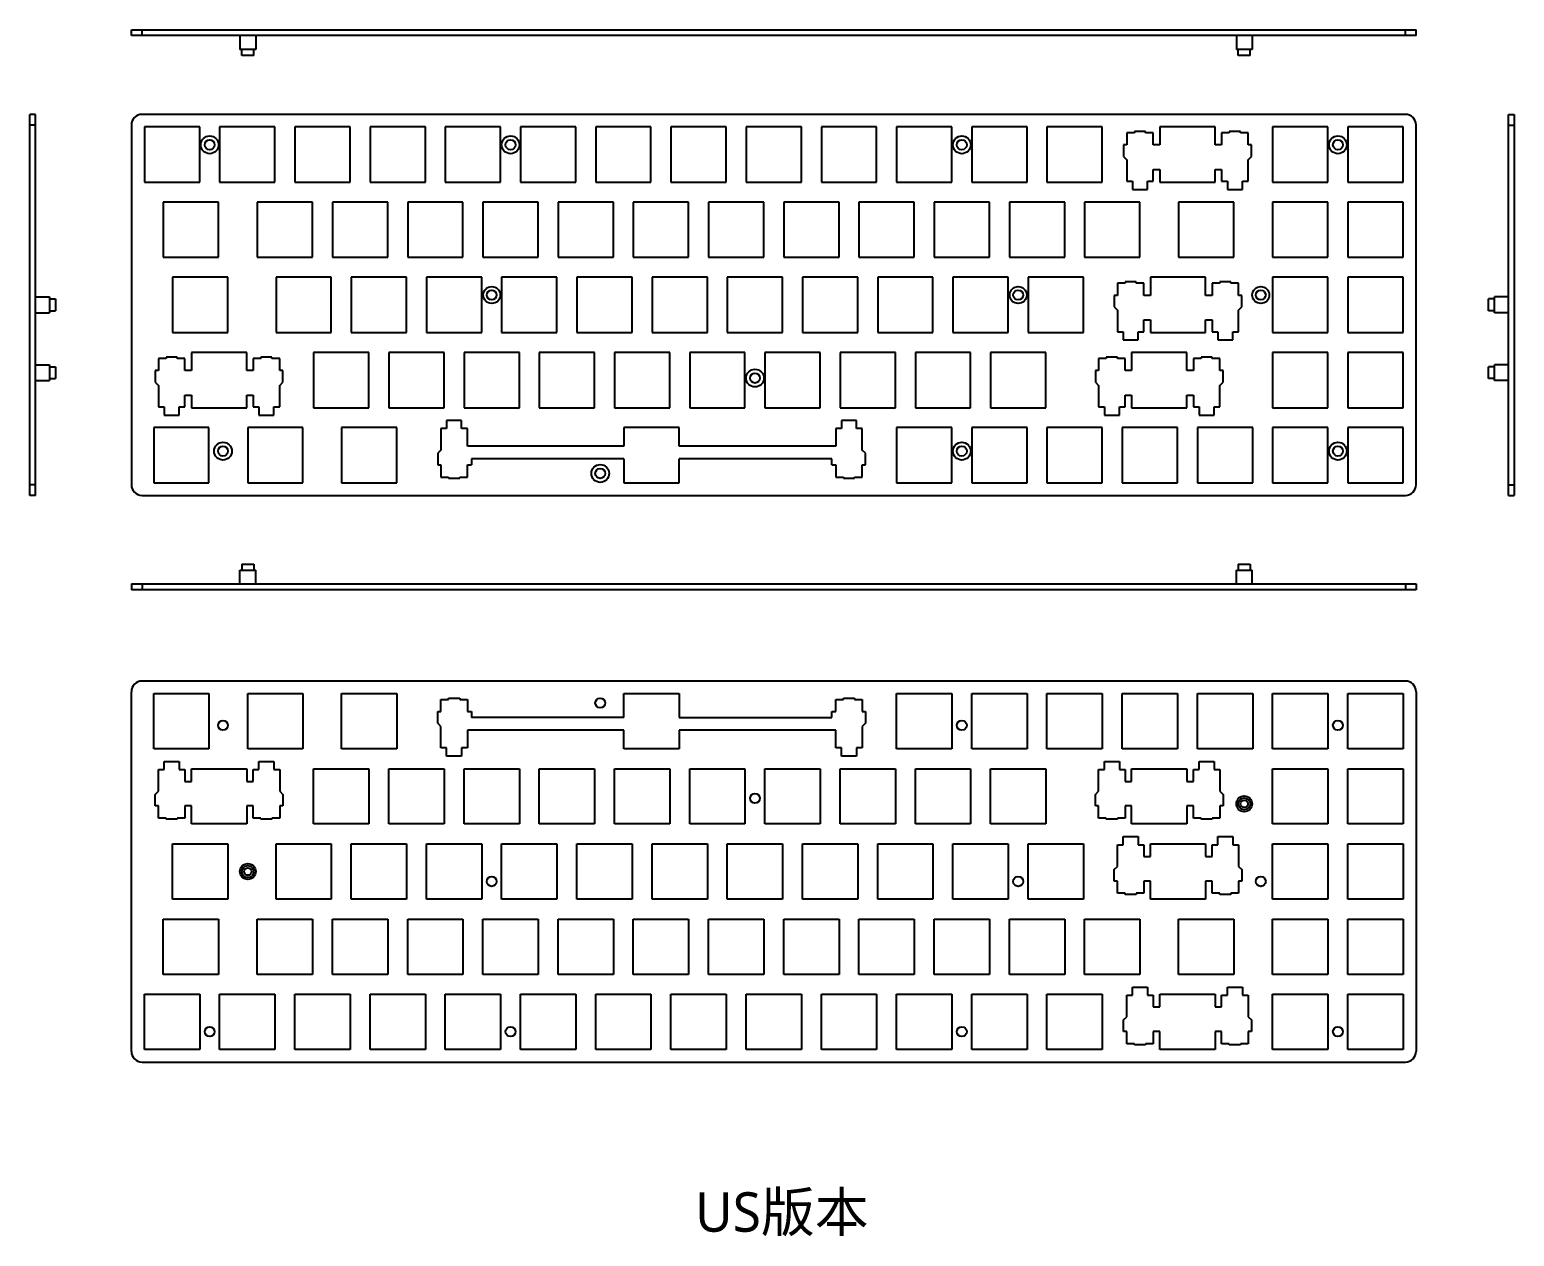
# Model space of a CAD drawing. Header units: millimetres. Extents: x 860 to 1613, y 275 to 580.
# Drawn here: x 860.4 to 1236.4, y 274.9 to 580.5 of the extents above; entities that cross this region are included whole.
import ezdxf

# ---------------------------------------------------------------- set-up
doc = ezdxf.new("R2010")
doc.units = ezdxf.units.MM
doc.styles.get("Standard").update_dxf_attribs({"font": 'txt', "bigfont": 'gbcbig.shx'})

msp = doc.modelspace()

# ---------------------------------------------------------------- linework, layer by layer
at = {"color": 7, "linetype": 'Continuous'}
for p, q in [((886.13, 579), (886.13, 580.5)), ((886.13, 580.5), (1211.53, 580.5)), ((888.83, 579), (888.83, 580.5)), ((1208.83, 579), (1208.83, 580.5)), ((1211.53, 579), (1211.53, 580.5)), ((1211.53, 579), (886.13, 579)), ((913.62, 579), (913.62, 575.5)), ((917.62, 575.5), (913.62, 575.5)), ((914.12, 574), (914.12, 575.5)), ((917.12, 574), (917.12, 575.5)), ((917.62, 579), (917.62, 575.5)), ((1165.99, 579), (1165.99, 575.5)), ((1169.99, 575.5), (1165.99, 575.5)), ((1166.49, 574), (1166.49, 575.5)), ((1169.49, 574), (1169.49, 575.5)), ((1169.99, 579), (1169.99, 575.5)), ((917.12, 574), (914.12, 574)), ((1169.49, 574), (1166.49, 574)), ((860.37, 462.54), (860.37, 559.04)), ((861.87, 559.04), (860.37, 559.04)), ((861.87, 462.54), (861.87, 559.04)), ((1208.83, 559.04), (888.83, 559.04)), ((1234.89, 462.54), (1234.89, 559.04)), ((1234.89, 559.04), (1236.39, 559.04)), ((1236.39, 559.04), (1236.39, 462.54)), ((861.87, 556.34), (860.37, 556.34)), ((886.13, 556.34), (886.13, 465.24)), ((889.43, 555.89), (889.43, 541.89)), ((903.43, 555.89), (889.43, 555.89)), ((903.43, 541.89), (903.43, 555.89)), ((908.48, 555.89), (908.48, 541.89)), ((922.48, 555.89), (908.48, 555.89)), ((922.48, 541.89), (922.48, 555.89)), ((927.53, 555.89), (927.53, 541.89)), ((941.53, 555.89), (927.53, 555.89)), ((941.53, 541.89), (941.53, 555.89)), ((946.58, 555.89), (946.58, 541.89)), ((960.58, 555.89), (946.58, 555.89)), ((960.58, 541.89), (960.58, 555.89)), ((965.63, 555.89), (965.63, 541.89)), ((979.63, 555.89), (965.63, 555.89)), ((979.63, 541.89), (979.63, 555.89)), ((984.68, 555.89), (984.68, 541.89)), ((998.68, 555.89), (984.68, 555.89)), ((998.68, 541.89), (998.68, 555.89)), ((1003.73, 555.89), (1003.73, 541.89)), ((1017.73, 555.89), (1003.73, 555.89)), ((1017.73, 541.89), (1017.73, 555.89)), ((1022.78, 555.89), (1022.78, 541.89)), ((1036.78, 555.89), (1022.78, 555.89)), ((1036.78, 541.89), (1036.78, 555.89)), ((1041.83, 555.89), (1041.83, 541.89)), ((1055.83, 555.89), (1041.83, 555.89)), ((1055.83, 541.89), (1055.83, 555.89)), ((1060.88, 555.89), (1060.88, 541.89)), ((1074.88, 555.89), (1060.88, 555.89)), ((1074.88, 541.89), (1074.88, 555.89)), ((1079.93, 555.89), (1079.93, 541.89)), ((1093.93, 555.89), (1079.93, 555.89)), ((1093.93, 541.89), (1093.93, 555.89)), ((1112.98, 555.89), (1098.98, 555.89)), ((1098.98, 555.89), (1098.98, 541.89)), ((1112.98, 541.89), (1112.98, 555.89)), ((1132.03, 555.89), (1118.03, 555.89)), ((1118.03, 555.89), (1118.03, 541.89)), ((1132.03, 541.89), (1132.03, 555.89)), ((1140.21, 554.39), (1138.26, 554.39)), ((1138.26, 554.39), (1138.26, 551.29)), ((1143.01, 554.69), (1140.21, 554.69)), ((1140.21, 554.69), (1140.21, 554.39)), ((1143.01, 554.39), (1143.01, 554.69)), ((1144.96, 554.39), (1143.01, 554.39)), ((1144.96, 551.29), (1144.96, 554.39)), ((1160.61, 555.89), (1146.61, 555.89)), ((1146.61, 555.89), (1146.61, 551.29)), ((1160.61, 551.29), (1160.61, 555.89)), ((1164.21, 554.39), (1162.26, 554.39)), ((1162.26, 554.39), (1162.26, 551.29)), ((1167.01, 554.69), (1164.21, 554.69)), ((1164.21, 554.69), (1164.21, 554.39)), ((1167.01, 554.39), (1167.01, 554.69)), ((1168.96, 554.39), (1167.01, 554.39)), ((1168.96, 551.29), (1168.96, 554.39)), ((1189.18, 555.89), (1175.18, 555.89)), ((1175.18, 555.89), (1175.18, 541.89)), ((1189.18, 541.89), (1189.18, 555.89)), ((1208.23, 555.89), (1194.23, 555.89)), ((1194.23, 555.89), (1194.23, 541.89)), ((1208.23, 541.89), (1208.23, 555.89)), ((1211.53, 465.24), (1211.53, 556.34)), ((1234.89, 556.34), (1236.39, 556.34)), ((1138.26, 551.29), (1137.44, 551.29)), ((1137.44, 551.29), (1137.44, 548.39)), ((1146.61, 551.29), (1144.96, 551.29)), ((1162.26, 551.29), (1160.61, 551.29)), ((1169.79, 551.29), (1168.96, 551.29)), ((1169.79, 548.39), (1169.79, 551.29)), ((1137.44, 548.39), (1138.26, 547.56)), ((1138.26, 547.56), (1138.26, 542.09)), ((1168.96, 547.56), (1169.79, 548.39)), ((1168.96, 542.09), (1168.96, 547.56)), ((889.43, 541.89), (903.43, 541.89)), ((908.48, 541.89), (922.48, 541.89)), ((927.53, 541.89), (941.53, 541.89)), ((946.58, 541.89), (960.58, 541.89)), ((965.63, 541.89), (979.63, 541.89)), ((984.68, 541.89), (998.68, 541.89)), ((1003.73, 541.89), (1017.73, 541.89)), ((1022.78, 541.89), (1036.78, 541.89)), ((1041.83, 541.89), (1055.83, 541.89)), ((1060.88, 541.89), (1074.88, 541.89)), ((1079.93, 541.89), (1093.93, 541.89)), ((1098.98, 541.89), (1112.98, 541.89)), ((1118.03, 541.89), (1132.03, 541.89)), ((1138.26, 542.09), (1139.71, 542.09)), ((1139.71, 542.09), (1139.71, 540.04)), ((1143.51, 542.09), (1144.96, 542.09)), ((1143.51, 540.04), (1143.51, 542.09)), ((1144.96, 545.09), (1146.61, 545.09)), ((1144.96, 542.09), (1144.96, 545.09)), ((1146.61, 545.09), (1146.61, 541.89)), ((1146.61, 541.89), (1160.61, 541.89)), ((1160.61, 545.09), (1162.26, 545.09)), ((1160.61, 541.89), (1160.61, 545.09)), ((1162.26, 545.09), (1162.26, 542.09)), ((1162.26, 542.09), (1163.71, 542.09)), ((1163.71, 542.09), (1163.71, 540.04)), ((1167.51, 542.09), (1168.96, 542.09)), ((1167.51, 540.04), (1167.51, 542.09)), ((1175.18, 541.89), (1189.18, 541.89)), ((1194.23, 541.89), (1208.23, 541.89)), ((1139.71, 540.04), (1143.51, 540.04)), ((1163.71, 540.04), (1167.51, 540.04)), ((894.18, 536.84), (894.18, 522.84)), ((908.18, 536.84), (894.18, 536.84)), ((908.18, 522.84), (908.18, 536.84)), ((918.01, 536.84), (918.01, 522.84)), ((932.01, 536.84), (918.01, 536.84)), ((932.01, 522.84), (932.01, 536.84)), ((937.06, 536.84), (937.06, 522.84)), ((951.06, 536.84), (937.06, 536.84)), ((951.06, 522.84), (951.06, 536.84)), ((956.11, 536.84), (956.11, 522.84)), ((970.11, 536.84), (956.11, 536.84)), ((970.11, 522.84), (970.11, 536.84)), ((975.16, 536.84), (975.16, 522.84)), ((989.16, 536.84), (975.16, 536.84)), ((989.16, 522.84), (989.16, 536.84)), ((994.21, 536.84), (994.21, 522.84)), ((1008.21, 536.84), (994.21, 536.84)), ((1008.21, 522.84), (1008.21, 536.84)), ((1013.26, 536.84), (1013.26, 522.84)), ((1027.26, 536.84), (1013.26, 536.84)), ((1027.26, 522.84), (1027.26, 536.84)), ((1032.31, 536.84), (1032.31, 522.84)), ((1046.31, 536.84), (1032.31, 536.84)), ((1046.31, 522.84), (1046.31, 536.84)), ((1051.36, 536.84), (1051.36, 522.84)), ((1065.36, 536.84), (1051.36, 536.84)), ((1065.36, 522.84), (1065.36, 536.84)), ((1070.41, 536.84), (1070.41, 522.84)), ((1084.41, 536.84), (1070.41, 536.84)), ((1084.41, 522.84), (1084.41, 536.84)), ((1103.46, 536.84), (1089.46, 536.84)), ((1089.46, 536.84), (1089.46, 522.84)), ((1103.46, 522.84), (1103.46, 536.84)), ((1122.51, 536.84), (1108.51, 536.84)), ((1108.51, 536.84), (1108.51, 522.84)), ((1122.51, 522.84), (1122.51, 536.84)), ((1141.56, 536.84), (1127.56, 536.84)), ((1127.56, 536.84), (1127.56, 522.84)), ((1141.56, 522.84), (1141.56, 536.84)), ((1165.37, 536.84), (1151.37, 536.84)), ((1151.37, 536.84), (1151.37, 522.84)), ((1165.37, 522.84), (1165.37, 536.84)), ((1189.18, 536.84), (1175.18, 536.84)), ((1175.18, 536.84), (1175.18, 522.84)), ((1189.18, 522.84), (1189.18, 536.84)), ((1208.23, 536.84), (1194.23, 536.84)), ((1194.23, 536.84), (1194.23, 522.84)), ((1208.23, 522.84), (1208.23, 536.84)), ((894.18, 522.84), (908.18, 522.84)), ((918.01, 522.84), (932.01, 522.84)), ((937.06, 522.84), (951.06, 522.84)), ((956.11, 522.84), (970.11, 522.84)), ((975.16, 522.84), (989.16, 522.84)), ((994.21, 522.84), (1008.21, 522.84)), ((1013.26, 522.84), (1027.26, 522.84)), ((1032.31, 522.84), (1046.31, 522.84)), ((1051.36, 522.84), (1065.36, 522.84)), ((1070.41, 522.84), (1084.41, 522.84)), ((1089.46, 522.84), (1103.46, 522.84)), ((1108.51, 522.84), (1122.51, 522.84)), ((1127.56, 522.84), (1141.56, 522.84)), ((1151.37, 522.84), (1165.37, 522.84)), ((1175.18, 522.84), (1189.18, 522.84)), ((1194.23, 522.84), (1208.23, 522.84)), ((896.57, 517.79), (896.57, 503.79)), ((910.57, 517.79), (896.57, 517.79)), ((910.57, 503.79), (910.57, 517.79)), ((922.76, 517.79), (922.76, 503.79)), ((936.76, 517.79), (922.76, 517.79)), ((936.76, 503.79), (936.76, 517.79)), ((941.81, 517.79), (941.81, 503.79)), ((955.81, 517.79), (941.81, 517.79)), ((955.81, 503.79), (955.81, 517.79)), ((960.86, 517.79), (960.86, 503.79)), ((974.86, 517.79), (960.86, 517.79)), ((974.86, 503.79), (974.86, 517.79)), ((979.91, 517.79), (979.91, 503.79)), ((993.91, 517.79), (979.91, 517.79)), ((993.91, 503.79), (993.91, 517.79)), ((998.96, 517.79), (998.96, 503.79)), ((1012.96, 517.79), (998.96, 517.79)), ((1012.96, 503.79), (1012.96, 517.79)), ((1018.01, 517.79), (1018.01, 503.79)), ((1032.01, 517.79), (1018.01, 517.79)), ((1032.01, 503.79), (1032.01, 517.79)), ((1037.06, 517.79), (1037.06, 503.79)), ((1051.06, 517.79), (1037.06, 517.79)), ((1051.06, 503.79), (1051.06, 517.79)), ((1056.11, 517.79), (1056.11, 503.79)), ((1070.11, 517.79), (1056.11, 517.79)), ((1070.11, 503.79), (1070.11, 517.79)), ((1089.16, 517.79), (1075.16, 517.79)), ((1075.16, 517.79), (1075.16, 503.79)), ((1089.16, 503.79), (1089.16, 517.79)), ((1108.21, 517.79), (1094.21, 517.79)), ((1094.21, 517.79), (1094.21, 503.79)), ((1108.21, 503.79), (1108.21, 517.79)), ((1127.26, 517.79), (1113.26, 517.79)), ((1113.26, 517.79), (1113.26, 503.79)), ((1127.26, 503.79), (1127.26, 517.79)), ((1137.81, 516.29), (1135.86, 516.29)), ((1135.86, 516.29), (1135.86, 513.19)), ((1140.61, 516.59), (1137.81, 516.59)), ((1137.81, 516.59), (1137.81, 516.29)), ((1140.61, 516.29), (1140.61, 516.59)), ((1142.56, 516.29), (1140.61, 516.29)), ((1142.56, 513.19), (1142.56, 516.29)), ((1158.21, 517.79), (1144.21, 517.79)), ((1144.21, 517.79), (1144.21, 513.19)), ((1158.21, 513.19), (1158.21, 517.79)), ((1161.81, 516.29), (1159.86, 516.29)), ((1159.86, 516.29), (1159.86, 513.19)), ((1164.61, 516.59), (1161.81, 516.59)), ((1161.81, 516.59), (1161.81, 516.29)), ((1164.61, 516.29), (1164.61, 516.59)), ((1166.56, 516.29), (1164.61, 516.29)), ((1166.56, 513.19), (1166.56, 516.29)), ((1189.18, 517.79), (1175.18, 517.79)), ((1175.18, 517.79), (1175.18, 503.79)), ((1189.18, 503.79), (1189.18, 517.79)), ((1208.23, 517.79), (1194.23, 517.79)), ((1194.23, 517.79), (1194.23, 503.79)), ((1208.23, 503.79), (1208.23, 517.79)), ((861.87, 512.79), (865.37, 512.79)), ((865.37, 512.79), (865.37, 508.79)), ((865.37, 512.29), (866.87, 512.29)), ((866.87, 512.29), (866.87, 509.29)), ((1135.86, 513.19), (1135.04, 513.19)), ((1135.04, 513.19), (1135.04, 510.29)), ((1144.21, 513.19), (1142.56, 513.19)), ((1159.86, 513.19), (1158.21, 513.19)), ((1167.39, 513.19), (1166.56, 513.19)), ((1167.39, 510.29), (1167.39, 513.19)), ((1229.89, 509.29), (1229.89, 512.29)), ((1231.39, 512.29), (1229.89, 512.29)), ((1231.39, 508.79), (1231.39, 512.79)), ((1234.89, 512.79), (1231.39, 512.79)), ((861.87, 508.79), (865.37, 508.79)), ((865.37, 509.29), (866.87, 509.29)), ((1135.04, 510.29), (1135.86, 509.46)), ((1135.86, 509.46), (1135.86, 503.99)), ((1166.56, 509.46), (1167.39, 510.29)), ((1166.56, 503.99), (1166.56, 509.46)), ((1231.39, 509.29), (1229.89, 509.29)), ((1234.89, 508.79), (1231.39, 508.79)), ((1135.86, 503.99), (1137.31, 503.99)), ((1137.31, 503.99), (1137.31, 501.94)), ((1141.11, 503.99), (1142.56, 503.99)), ((1141.11, 501.94), (1141.11, 503.99)), ((1142.56, 506.99), (1144.21, 506.99)), ((1142.56, 503.99), (1142.56, 506.99)), ((1144.21, 506.99), (1144.21, 503.79)), ((1158.21, 506.99), (1159.86, 506.99)), ((1158.21, 503.79), (1158.21, 506.99)), ((1159.86, 506.99), (1159.86, 503.99)), ((1159.86, 503.99), (1161.31, 503.99)), ((1161.31, 503.99), (1161.31, 501.94)), ((1165.11, 503.99), (1166.56, 503.99)), ((1165.11, 501.94), (1165.11, 503.99)), ((896.57, 503.79), (910.57, 503.79)), ((922.76, 503.79), (936.76, 503.79)), ((941.81, 503.79), (955.81, 503.79)), ((960.86, 503.79), (974.86, 503.79)), ((979.91, 503.79), (993.91, 503.79)), ((998.96, 503.79), (1012.96, 503.79)), ((1018.01, 503.79), (1032.01, 503.79)), ((1037.06, 503.79), (1051.06, 503.79)), ((1056.11, 503.79), (1070.11, 503.79)), ((1075.16, 503.79), (1089.16, 503.79)), ((1094.21, 503.79), (1108.21, 503.79)), ((1113.26, 503.79), (1127.26, 503.79)), ((1137.31, 501.94), (1141.11, 501.94)), ((1144.21, 503.79), (1158.21, 503.79)), ((1161.31, 501.94), (1165.11, 501.94)), ((1175.18, 503.79), (1189.18, 503.79)), ((1194.23, 503.79), (1208.23, 503.79)), ((892.99, 497.24), (892.99, 494.14)), ((894.94, 497.24), (892.99, 497.24)), ((894.94, 497.54), (894.94, 497.24)), ((897.74, 497.54), (894.94, 497.54)), ((897.74, 497.24), (897.74, 497.54)), ((899.69, 497.24), (897.74, 497.24)), ((899.69, 494.14), (899.69, 497.24)), ((901.34, 498.74), (901.34, 494.14)), ((915.34, 498.74), (901.34, 498.74)), ((915.34, 494.14), (915.34, 498.74)), ((916.99, 497.24), (916.99, 494.14)), ((918.94, 497.24), (916.99, 497.24)), ((918.94, 497.54), (918.94, 497.24)), ((921.74, 497.54), (918.94, 497.54)), ((921.74, 497.24), (921.74, 497.54)), ((923.69, 497.24), (921.74, 497.24)), ((923.69, 494.14), (923.69, 497.24)), ((932.29, 498.74), (932.29, 484.74)), ((946.29, 498.74), (932.29, 498.74)), ((946.29, 484.74), (946.29, 498.74)), ((951.34, 498.74), (951.34, 484.74)), ((965.34, 498.74), (951.34, 498.74)), ((965.34, 484.74), (965.34, 498.74)), ((970.39, 498.74), (970.39, 484.74)), ((984.39, 498.74), (970.39, 498.74)), ((984.39, 484.74), (984.39, 498.74)), ((989.44, 498.74), (989.44, 484.74)), ((1003.44, 498.74), (989.44, 498.74)), ((1003.44, 484.74), (1003.44, 498.74)), ((1008.49, 498.74), (1008.49, 484.74)), ((1022.49, 498.74), (1008.49, 498.74)), ((1022.49, 484.74), (1022.49, 498.74)), ((1027.54, 498.74), (1027.54, 484.74)), ((1041.54, 498.74), (1027.54, 498.74)), ((1041.54, 484.74), (1041.54, 498.74)), ((1060.59, 498.74), (1046.59, 498.74)), ((1046.59, 498.74), (1046.59, 484.74)), ((1060.59, 484.74), (1060.59, 498.74)), ((1079.64, 498.74), (1065.64, 498.74)), ((1065.64, 498.74), (1065.64, 484.74)), ((1079.64, 484.74), (1079.64, 498.74)), ((1098.69, 498.74), (1084.69, 498.74)), ((1084.69, 498.74), (1084.69, 484.74)), ((1098.69, 484.74), (1098.69, 498.74)), ((1117.74, 498.74), (1103.74, 498.74)), ((1103.74, 498.74), (1103.74, 484.74)), ((1117.74, 484.74), (1117.74, 498.74)), ((1133.06, 497.24), (1131.11, 497.24)), ((1131.11, 497.24), (1131.11, 494.14)), ((1135.86, 497.54), (1133.06, 497.54)), ((1133.06, 497.54), (1133.06, 497.24)), ((1135.86, 497.24), (1135.86, 497.54)), ((1137.81, 497.24), (1135.86, 497.24)), ((1137.81, 494.14), (1137.81, 497.24)), ((1153.46, 498.74), (1139.46, 498.74)), ((1139.46, 498.74), (1139.46, 494.14)), ((1153.46, 494.14), (1153.46, 498.74)), ((1157.06, 497.24), (1155.11, 497.24)), ((1155.11, 497.24), (1155.11, 494.14)), ((1159.86, 497.54), (1157.06, 497.54)), ((1157.06, 497.54), (1157.06, 497.24)), ((1159.86, 497.24), (1159.86, 497.54)), ((1161.81, 497.24), (1159.86, 497.24)), ((1161.81, 494.14), (1161.81, 497.24)), ((1189.18, 498.74), (1175.18, 498.74)), ((1175.18, 498.74), (1175.18, 484.74)), ((1189.18, 484.74), (1189.18, 498.74)), ((1208.23, 498.74), (1194.23, 498.74)), ((1194.23, 498.74), (1194.23, 484.74)), ((1208.23, 484.74), (1208.23, 498.74)), ((861.87, 495.62), (865.37, 495.62)), ((865.37, 495.62), (865.37, 491.62)), ((865.37, 495.12), (866.87, 495.12)), ((866.87, 495.12), (866.87, 492.12)), ((892.17, 494.14), (892.17, 491.24)), ((892.99, 494.14), (892.17, 494.14)), ((901.34, 494.14), (899.69, 494.14)), ((916.99, 494.14), (915.34, 494.14)), ((924.52, 494.14), (923.69, 494.14)), ((924.52, 491.24), (924.52, 494.14)), ((1131.11, 494.14), (1130.29, 494.14)), ((1130.29, 494.14), (1130.29, 491.24)), ((1139.46, 494.14), (1137.81, 494.14)), ((1155.11, 494.14), (1153.46, 494.14)), ((1162.64, 494.14), (1161.81, 494.14)), ((1162.64, 491.24), (1162.64, 494.14)), ((1231.39, 495.12), (1229.89, 495.12)), ((1229.89, 492.12), (1229.89, 495.12)), ((1234.89, 495.62), (1231.39, 495.62)), ((1231.39, 491.62), (1231.39, 495.62)), ((861.87, 491.62), (865.37, 491.62)), ((865.37, 492.12), (866.87, 492.12)), ((892.17, 491.24), (892.99, 490.41)), ((892.99, 490.41), (892.99, 484.94)), ((923.69, 490.41), (924.52, 491.24)), ((923.69, 484.94), (923.69, 490.41)), ((1130.29, 491.24), (1131.11, 490.41)), ((1131.11, 490.41), (1131.11, 484.94)), ((1161.81, 490.41), (1162.64, 491.24)), ((1161.81, 484.94), (1161.81, 490.41)), ((1231.39, 492.12), (1229.89, 492.12)), ((1234.89, 491.62), (1231.39, 491.62)), ((899.69, 484.94), (899.69, 487.94)), ((899.69, 487.94), (901.34, 487.94)), ((901.34, 487.94), (901.34, 484.74)), ((915.34, 484.74), (915.34, 487.94)), ((915.34, 487.94), (916.99, 487.94)), ((916.99, 487.94), (916.99, 484.94)), ((1137.81, 487.94), (1139.46, 487.94)), ((1137.81, 484.94), (1137.81, 487.94)), ((1139.46, 487.94), (1139.46, 484.74)), ((1153.46, 487.94), (1155.11, 487.94)), ((1153.46, 484.74), (1153.46, 487.94)), ((1155.11, 487.94), (1155.11, 484.94)), ((892.99, 484.94), (894.44, 484.94)), ((894.44, 484.94), (894.44, 482.89)), ((894.44, 482.89), (898.24, 482.89)), ((898.24, 482.89), (898.24, 484.94)), ((898.24, 484.94), (899.69, 484.94)), ((901.34, 484.74), (915.34, 484.74)), ((916.99, 484.94), (918.44, 484.94)), ((918.44, 484.94), (918.44, 482.89)), ((918.44, 482.89), (922.24, 482.89)), ((922.24, 482.89), (922.24, 484.94)), ((922.24, 484.94), (923.69, 484.94)), ((932.29, 484.74), (946.29, 484.74)), ((951.34, 484.74), (965.34, 484.74)), ((965.98, 481.54), (965.98, 479.49)), ((969.78, 481.54), (965.98, 481.54)), ((969.78, 479.49), (969.78, 481.54)), ((970.39, 484.74), (984.39, 484.74)), ((989.44, 484.74), (1003.44, 484.74)), ((1008.49, 484.74), (1022.49, 484.74)), ((1027.54, 484.74), (1041.54, 484.74)), ((1046.59, 484.74), (1060.59, 484.74)), ((1065.64, 484.74), (1079.64, 484.74)), ((1069.78, 481.54), (1065.98, 481.54)), ((1065.98, 481.54), (1065.98, 479.49)), ((1069.78, 479.49), (1069.78, 481.54)), ((1084.69, 484.74), (1098.69, 484.74)), ((1103.74, 484.74), (1117.74, 484.74)), ((1131.11, 484.94), (1132.56, 484.94)), ((1132.56, 484.94), (1132.56, 482.89)), ((1132.56, 482.89), (1136.36, 482.89)), ((1136.36, 484.94), (1137.81, 484.94)), ((1136.36, 482.89), (1136.36, 484.94)), ((1139.46, 484.74), (1153.46, 484.74)), ((1155.11, 484.94), (1156.56, 484.94)), ((1156.56, 484.94), (1156.56, 482.89)), ((1156.56, 482.89), (1160.36, 482.89)), ((1160.36, 484.94), (1161.81, 484.94)), ((1160.36, 482.89), (1160.36, 484.94)), ((1175.18, 484.74), (1189.18, 484.74)), ((1194.23, 484.74), (1208.23, 484.74)), ((891.78, 479.69), (891.78, 465.69)), ((905.78, 479.69), (891.78, 479.69)), ((905.78, 465.69), (905.78, 479.69)), ((915.58, 479.69), (915.58, 465.69)), ((929.58, 479.69), (915.58, 479.69)), ((929.58, 465.69), (929.58, 479.69)), ((939.38, 479.69), (939.38, 465.69)), ((953.38, 479.69), (939.38, 479.69)), ((953.38, 465.69), (953.38, 479.69)), ((964.53, 479.49), (964.53, 474.01)), ((965.98, 479.49), (964.53, 479.49)), ((971.23, 479.49), (969.78, 479.49)), ((971.23, 474.99), (971.23, 479.49)), ((1010.88, 479.69), (1010.88, 474.99)), ((1024.88, 479.69), (1010.88, 479.69)), ((1024.88, 474.99), (1024.88, 479.69)), ((1065.98, 479.49), (1064.53, 479.49)), ((1064.53, 479.49), (1064.53, 474.99)), ((1071.23, 479.49), (1069.78, 479.49)), ((1071.23, 474.01), (1071.23, 479.49)), ((1093.93, 479.69), (1079.93, 479.69)), ((1079.93, 479.69), (1079.93, 465.69)), ((1093.93, 465.69), (1093.93, 479.69)), ((1112.98, 479.69), (1098.98, 479.69)), ((1098.98, 479.69), (1098.98, 465.69)), ((1112.98, 465.69), (1112.98, 479.69)), ((1132.03, 479.69), (1118.03, 479.69)), ((1118.03, 479.69), (1118.03, 465.69)), ((1132.03, 465.69), (1132.03, 479.69)), ((1151.08, 479.69), (1137.08, 479.69)), ((1137.08, 479.69), (1137.08, 465.69)), ((1151.08, 465.69), (1151.08, 479.69)), ((1170.13, 479.69), (1156.13, 479.69)), ((1156.13, 479.69), (1156.13, 465.69)), ((1170.13, 465.69), (1170.13, 479.69)), ((1189.18, 479.69), (1175.18, 479.69)), ((1175.18, 479.69), (1175.18, 465.69)), ((1189.18, 465.69), (1189.18, 479.69)), ((1208.23, 479.69), (1194.23, 479.69)), ((1194.23, 479.69), (1194.23, 465.69)), ((1208.23, 465.69), (1208.23, 479.69)), ((964.53, 474.01), (963.71, 473.19)), ((1010.88, 474.99), (971.23, 474.99)), ((1064.53, 474.99), (1024.88, 474.99)), ((1072.06, 473.19), (1071.23, 474.01)), ((963.71, 473.19), (963.71, 470.29)), ((963.71, 470.29), (964.53, 470.29)), ((964.53, 470.29), (964.53, 467.19)), ((971.23, 467.19), (971.23, 470.29)), ((971.23, 470.29), (972.23, 470.29)), ((972.23, 471.79), (972.23, 470.29)), ((1010.88, 471.79), (972.23, 471.79)), ((1010.88, 471.79), (1010.88, 465.69)), ((1063.53, 471.79), (1024.88, 471.79)), ((1024.88, 465.69), (1024.88, 471.79)), ((1063.53, 470.29), (1063.53, 471.79)), ((1063.53, 470.29), (1064.53, 470.29)), ((1064.53, 470.29), (1064.53, 467.19)), ((1071.23, 470.29), (1072.06, 470.29)), ((1071.23, 467.19), (1071.23, 470.29)), ((1072.06, 470.29), (1072.06, 473.19)), ((964.53, 467.19), (966.48, 467.19)), ((966.48, 467.19), (966.48, 466.89)), ((966.48, 466.89), (969.28, 466.89)), ((969.28, 466.89), (969.28, 467.19)), ((969.28, 467.19), (971.23, 467.19)), ((1064.53, 467.19), (1066.48, 467.19)), ((1066.48, 467.19), (1066.48, 466.89)), ((1066.48, 466.89), (1069.28, 466.89)), ((1069.28, 467.19), (1071.23, 467.19)), ((1069.28, 466.89), (1069.28, 467.19)), ((861.87, 465.24), (860.37, 465.24)), ((861.87, 462.54), (860.37, 462.54)), ((888.83, 462.54), (1208.83, 462.54)), ((891.78, 465.69), (905.78, 465.69)), ((915.58, 465.69), (929.58, 465.69)), ((939.38, 465.69), (953.38, 465.69)), ((1010.88, 465.69), (1024.88, 465.69)), ((1079.93, 465.69), (1093.93, 465.69)), ((1098.98, 465.69), (1112.98, 465.69)), ((1118.03, 465.69), (1132.03, 465.69)), ((1137.08, 465.69), (1151.08, 465.69)), ((1156.13, 465.69), (1170.13, 465.69)), ((1175.18, 465.69), (1189.18, 465.69)), ((1194.23, 465.69), (1208.23, 465.69)), ((1234.89, 465.24), (1236.39, 465.24)), ((1234.89, 462.54), (1236.39, 462.54)), ((914.12, 445.13), (914.12, 443.63)), ((914.12, 445.13), (917.12, 445.13)), ((917.12, 445.13), (917.12, 443.63)), ((1166.49, 445.13), (1169.49, 445.13)), ((1166.49, 445.13), (1166.49, 443.63)), ((1169.49, 445.13), (1169.49, 443.63)), ((886.13, 440.13), (886.13, 438.63)), ((886.13, 440.13), (1211.53, 440.13)), ((888.83, 440.13), (888.83, 438.63)), ((913.62, 440.13), (913.62, 443.63)), ((913.62, 443.63), (917.62, 443.63)), ((917.62, 440.13), (917.62, 443.63)), ((1165.99, 443.63), (1169.99, 443.63)), ((1165.99, 440.13), (1165.99, 443.63)), ((1169.99, 440.13), (1169.99, 443.63)), ((1208.83, 440.13), (1208.83, 438.63)), ((1211.53, 440.13), (1211.53, 438.63)), ((1211.53, 438.63), (886.13, 438.63)), ((1208.83, 415.5), (888.83, 415.5)), ((886.13, 321.7), (886.13, 412.8)), ((891.78, 398.35), (891.78, 412.35)), ((891.78, 412.35), (905.78, 412.35)), ((905.78, 412.35), (905.78, 398.35)), ((915.58, 398.35), (915.58, 412.35)), ((915.58, 412.35), (929.58, 412.35)), ((929.58, 412.35), (929.58, 398.35)), ((939.38, 398.35), (939.38, 412.35)), ((939.38, 412.35), (953.38, 412.35)), ((953.38, 412.35), (953.38, 398.35)), ((964.53, 407.75), (964.53, 410.85)), ((964.53, 410.85), (966.48, 410.85)), ((966.48, 410.85), (966.48, 411.15)), ((966.48, 411.15), (969.28, 411.15)), ((969.28, 411.15), (969.28, 410.85)), ((969.28, 410.85), (971.23, 410.85)), ((971.23, 410.85), (971.23, 407.75)), ((1010.88, 406.25), (1010.88, 412.35)), ((1010.88, 412.35), (1024.88, 412.35)), ((1024.88, 412.35), (1024.88, 406.25)), ((1064.53, 407.75), (1064.53, 410.85)), ((1064.53, 410.85), (1066.48, 410.85)), ((1066.48, 410.85), (1066.48, 411.15)), ((1066.48, 411.15), (1069.28, 411.15)), ((1069.28, 411.15), (1069.28, 410.85)), ((1069.28, 410.85), (1071.23, 410.85)), ((1071.23, 410.85), (1071.23, 407.75)), ((1079.93, 398.35), (1079.93, 412.35)), ((1079.93, 412.35), (1093.93, 412.35)), ((1093.93, 412.35), (1093.93, 398.35)), ((1098.98, 412.35), (1112.98, 412.35)), ((1098.98, 398.35), (1098.98, 412.35)), ((1112.98, 412.35), (1112.98, 398.35)), ((1118.03, 412.35), (1132.03, 412.35)), ((1118.03, 398.35), (1118.03, 412.35)), ((1132.03, 412.35), (1132.03, 398.35)), ((1137.08, 412.35), (1151.08, 412.35)), ((1137.08, 398.35), (1137.08, 412.35)), ((1151.08, 412.35), (1151.08, 398.35)), ((1156.13, 412.35), (1170.13, 412.35)), ((1156.13, 398.35), (1156.13, 412.35)), ((1170.13, 412.35), (1170.13, 398.35)), ((1175.18, 412.35), (1189.18, 412.35)), ((1175.18, 398.35), (1175.18, 412.35)), ((1189.18, 412.35), (1189.18, 398.35)), ((1194.23, 412.35), (1208.23, 412.35)), ((1194.23, 398.35), (1194.23, 412.35)), ((1208.23, 412.35), (1208.23, 398.35)), ((1211.53, 412.8), (1211.53, 321.7)), ((963.71, 404.85), (963.71, 407.75)), ((963.71, 407.75), (964.53, 407.75)), ((971.23, 407.75), (972.23, 407.75)), ((972.23, 407.75), (972.23, 406.25)), ((1010.88, 406.25), (972.23, 406.25)), ((1024.88, 406.25), (1063.53, 406.25)), ((1063.53, 406.25), (1063.53, 407.75)), ((1063.53, 407.75), (1064.53, 407.75)), ((1071.23, 407.75), (1072.06, 407.75)), ((1072.06, 407.75), (1072.06, 404.85)), ((964.53, 404.02), (963.71, 404.85)), ((964.53, 398.55), (964.53, 404.02)), ((971.23, 403.05), (971.23, 398.55)), ((1010.88, 403.05), (971.23, 403.05)), ((1010.88, 398.35), (1010.88, 403.05)), ((1024.88, 403.05), (1024.88, 398.35)), ((1064.53, 403.05), (1024.88, 403.05)), ((1064.53, 398.55), (1064.53, 403.05)), ((1072.06, 404.85), (1071.23, 404.02)), ((1071.23, 404.02), (1071.23, 398.55)), ((905.78, 398.35), (891.78, 398.35)), ((894.44, 393.1), (894.44, 395.15)), ((894.44, 395.15), (898.24, 395.15)), ((898.24, 395.15), (898.24, 393.1)), ((929.58, 398.35), (915.58, 398.35)), ((918.44, 393.1), (918.44, 395.15)), ((918.44, 395.15), (922.24, 395.15)), ((922.24, 395.15), (922.24, 393.1)), ((953.38, 398.35), (939.38, 398.35)), ((965.98, 398.55), (964.53, 398.55)), ((965.98, 396.5), (965.98, 398.55)), ((969.78, 396.5), (965.98, 396.5)), ((969.78, 398.55), (969.78, 396.5)), ((971.23, 398.55), (969.78, 398.55)), ((1024.88, 398.35), (1010.88, 398.35)), ((1065.98, 398.55), (1064.53, 398.55)), ((1065.98, 396.5), (1065.98, 398.55)), ((1069.78, 396.5), (1065.98, 396.5)), ((1069.78, 398.55), (1069.78, 396.5)), ((1071.23, 398.55), (1069.78, 398.55)), ((1093.93, 398.35), (1079.93, 398.35)), ((1112.98, 398.35), (1098.98, 398.35)), ((1132.03, 398.35), (1118.03, 398.35)), ((1132.56, 395.15), (1136.36, 395.15)), ((1132.56, 393.1), (1132.56, 395.15)), ((1136.36, 395.15), (1136.36, 393.1)), ((1151.08, 398.35), (1137.08, 398.35)), ((1170.13, 398.35), (1156.13, 398.35)), ((1156.56, 395.15), (1160.36, 395.15)), ((1156.56, 393.1), (1156.56, 395.15)), ((1160.36, 395.15), (1160.36, 393.1)), ((1189.18, 398.35), (1175.18, 398.35)), ((1208.23, 398.35), (1194.23, 398.35)), ((892.99, 387.62), (892.99, 393.1)), ((892.99, 393.1), (894.44, 393.1)), ((898.24, 393.1), (899.69, 393.1)), ((899.69, 393.1), (899.69, 390.1)), ((901.34, 390.1), (901.34, 393.3)), ((901.34, 393.3), (915.34, 393.3)), ((915.34, 393.3), (915.34, 390.1)), ((916.99, 390.1), (916.99, 393.1)), ((916.99, 393.1), (918.44, 393.1)), ((922.24, 393.1), (923.69, 393.1)), ((923.69, 393.1), (923.69, 387.62)), ((932.29, 379.3), (932.29, 393.3)), ((932.29, 393.3), (946.29, 393.3)), ((946.29, 393.3), (946.29, 379.3)), ((951.34, 379.3), (951.34, 393.3)), ((951.34, 393.3), (965.34, 393.3)), ((965.34, 393.3), (965.34, 379.3)), ((970.39, 379.3), (970.39, 393.3)), ((970.39, 393.3), (984.39, 393.3)), ((984.39, 393.3), (984.39, 379.3)), ((989.44, 379.3), (989.44, 393.3)), ((989.44, 393.3), (1003.44, 393.3)), ((1003.44, 393.3), (1003.44, 379.3)), ((1008.49, 379.3), (1008.49, 393.3)), ((1008.49, 393.3), (1022.49, 393.3)), ((1022.49, 393.3), (1022.49, 379.3)), ((1027.54, 379.3), (1027.54, 393.3)), ((1027.54, 393.3), (1041.54, 393.3)), ((1041.54, 393.3), (1041.54, 379.3)), ((1046.59, 379.3), (1046.59, 393.3)), ((1046.59, 393.3), (1060.59, 393.3)), ((1060.59, 393.3), (1060.59, 379.3)), ((1065.64, 379.3), (1065.64, 393.3)), ((1065.64, 393.3), (1079.64, 393.3)), ((1079.64, 393.3), (1079.64, 379.3)), ((1084.69, 393.3), (1098.69, 393.3)), ((1084.69, 379.3), (1084.69, 393.3)), ((1098.69, 393.3), (1098.69, 379.3)), ((1103.74, 393.3), (1117.74, 393.3)), ((1103.74, 379.3), (1103.74, 393.3)), ((1117.74, 393.3), (1117.74, 379.3)), ((1131.11, 393.1), (1132.56, 393.1)), ((1131.11, 387.62), (1131.11, 393.1)), ((1136.36, 393.1), (1137.81, 393.1)), ((1137.81, 393.1), (1137.81, 390.1)), ((1139.46, 393.3), (1153.46, 393.3)), ((1139.46, 390.1), (1139.46, 393.3)), ((1153.46, 393.3), (1153.46, 390.1)), ((1155.11, 393.1), (1156.56, 393.1)), ((1155.11, 390.1), (1155.11, 393.1)), ((1160.36, 393.1), (1161.81, 393.1)), ((1161.81, 393.1), (1161.81, 387.62)), ((1175.18, 393.3), (1189.18, 393.3)), ((1175.18, 379.3), (1175.18, 393.3)), ((1189.18, 393.3), (1189.18, 379.3)), ((1194.23, 393.3), (1208.23, 393.3)), ((1194.23, 379.3), (1194.23, 393.3)), ((1208.23, 393.3), (1208.23, 379.3)), ((892.17, 386.8), (892.99, 387.62)), ((899.69, 390.1), (901.34, 390.1)), ((915.34, 390.1), (916.99, 390.1)), ((923.69, 387.62), (924.52, 386.8)), ((1130.29, 386.8), (1131.11, 387.62)), ((1137.81, 390.1), (1139.46, 390.1)), ((1153.46, 390.1), (1155.11, 390.1)), ((1161.81, 387.62), (1162.64, 386.8)), ((892.17, 383.9), (892.17, 386.8)), ((892.99, 383.9), (892.17, 383.9)), ((892.99, 380.8), (892.99, 383.9)), ((899.69, 383.9), (899.69, 380.8)), ((901.34, 383.9), (899.69, 383.9)), ((901.34, 379.3), (901.34, 383.9)), ((915.34, 383.9), (915.34, 379.3)), ((916.99, 383.9), (915.34, 383.9)), ((916.99, 380.8), (916.99, 383.9)), ((923.69, 383.9), (923.69, 380.8)), ((924.52, 383.9), (923.69, 383.9)), ((924.52, 386.8), (924.52, 383.9)), ((1130.29, 383.9), (1130.29, 386.8)), ((1131.11, 383.9), (1130.29, 383.9)), ((1131.11, 380.8), (1131.11, 383.9)), ((1139.46, 383.9), (1137.81, 383.9)), ((1137.81, 383.9), (1137.81, 380.8)), ((1139.46, 379.3), (1139.46, 383.9)), ((1155.11, 383.9), (1153.46, 383.9)), ((1153.46, 383.9), (1153.46, 379.3)), ((1155.11, 380.8), (1155.11, 383.9)), ((1162.64, 383.9), (1161.81, 383.9)), ((1161.81, 383.9), (1161.81, 380.8)), ((1162.64, 386.8), (1162.64, 383.9)), ((894.94, 380.8), (892.99, 380.8)), ((894.94, 380.5), (894.94, 380.8)), ((897.74, 380.5), (894.94, 380.5)), ((897.74, 380.8), (897.74, 380.5)), ((899.69, 380.8), (897.74, 380.8)), ((918.94, 380.8), (916.99, 380.8)), ((918.94, 380.5), (918.94, 380.8)), ((921.74, 380.5), (918.94, 380.5)), ((921.74, 380.8), (921.74, 380.5)), ((923.69, 380.8), (921.74, 380.8)), ((1133.06, 380.8), (1131.11, 380.8)), ((1133.06, 380.5), (1133.06, 380.8)), ((1135.86, 380.5), (1133.06, 380.5)), ((1137.81, 380.8), (1135.86, 380.8)), ((1135.86, 380.8), (1135.86, 380.5)), ((1157.06, 380.8), (1155.11, 380.8)), ((1157.06, 380.5), (1157.06, 380.8)), ((1159.86, 380.5), (1157.06, 380.5)), ((1161.81, 380.8), (1159.86, 380.8)), ((1159.86, 380.8), (1159.86, 380.5)), ((915.34, 379.3), (901.34, 379.3)), ((946.29, 379.3), (932.29, 379.3)), ((965.34, 379.3), (951.34, 379.3)), ((984.39, 379.3), (970.39, 379.3)), ((1003.44, 379.3), (989.44, 379.3)), ((1022.49, 379.3), (1008.49, 379.3)), ((1041.54, 379.3), (1027.54, 379.3)), ((1060.59, 379.3), (1046.59, 379.3)), ((1079.64, 379.3), (1065.64, 379.3)), ((1098.69, 379.3), (1084.69, 379.3)), ((1117.74, 379.3), (1103.74, 379.3)), ((1137.31, 376.1), (1141.11, 376.1)), ((1137.31, 374.05), (1137.31, 376.1)), ((1153.46, 379.3), (1139.46, 379.3)), ((1141.11, 376.1), (1141.11, 374.05)), ((1161.31, 376.1), (1165.11, 376.1)), ((1161.31, 374.05), (1161.31, 376.1)), ((1165.11, 376.1), (1165.11, 374.05)), ((1189.18, 379.3), (1175.18, 379.3)), ((1208.23, 379.3), (1194.23, 379.3)), ((896.57, 360.25), (896.57, 374.25)), ((896.57, 374.25), (910.57, 374.25)), ((910.57, 374.25), (910.57, 360.25)), ((922.76, 360.25), (922.76, 374.25)), ((922.76, 374.25), (936.76, 374.25)), ((936.76, 374.25), (936.76, 360.25)), ((941.81, 360.25), (941.81, 374.25)), ((941.81, 374.25), (955.81, 374.25)), ((955.81, 374.25), (955.81, 360.25)), ((960.86, 360.25), (960.86, 374.25)), ((960.86, 374.25), (974.86, 374.25)), ((974.86, 374.25), (974.86, 360.25)), ((979.91, 360.25), (979.91, 374.25)), ((979.91, 374.25), (993.91, 374.25)), ((993.91, 374.25), (993.91, 360.25)), ((998.96, 360.25), (998.96, 374.25)), ((998.96, 374.25), (1012.96, 374.25)), ((1012.96, 374.25), (1012.96, 360.25)), ((1018.01, 360.25), (1018.01, 374.25)), ((1018.01, 374.25), (1032.01, 374.25)), ((1032.01, 374.25), (1032.01, 360.25)), ((1037.06, 360.25), (1037.06, 374.25)), ((1037.06, 374.25), (1051.06, 374.25)), ((1051.06, 374.25), (1051.06, 360.25)), ((1056.11, 360.25), (1056.11, 374.25)), ((1056.11, 374.25), (1070.11, 374.25)), ((1070.11, 374.25), (1070.11, 360.25)), ((1075.16, 374.25), (1089.16, 374.25)), ((1075.16, 360.25), (1075.16, 374.25)), ((1089.16, 374.25), (1089.16, 360.25)), ((1094.21, 374.25), (1108.21, 374.25)), ((1094.21, 360.25), (1094.21, 374.25)), ((1108.21, 374.25), (1108.21, 360.25)), ((1113.26, 374.25), (1127.26, 374.25)), ((1113.26, 360.25), (1113.26, 374.25)), ((1127.26, 374.25), (1127.26, 360.25)), ((1135.86, 374.05), (1137.31, 374.05)), ((1135.86, 368.57), (1135.86, 374.05)), ((1141.11, 374.05), (1142.56, 374.05)), ((1142.56, 374.05), (1142.56, 371.05)), ((1144.21, 374.25), (1158.21, 374.25)), ((1144.21, 371.05), (1144.21, 374.25)), ((1158.21, 374.25), (1158.21, 371.05)), ((1159.86, 374.05), (1161.31, 374.05)), ((1159.86, 371.05), (1159.86, 374.05)), ((1165.11, 374.05), (1166.56, 374.05)), ((1166.56, 374.05), (1166.56, 368.57)), ((1175.18, 374.25), (1189.18, 374.25)), ((1175.18, 360.25), (1175.18, 374.25)), ((1189.18, 374.25), (1189.18, 360.25)), ((1194.23, 374.25), (1208.23, 374.25)), ((1194.23, 360.25), (1194.23, 374.25)), ((1208.23, 374.25), (1208.23, 360.25)), ((1135.04, 367.75), (1135.86, 368.57)), ((1142.56, 371.05), (1144.21, 371.05)), ((1158.21, 371.05), (1159.86, 371.05)), ((1166.56, 368.57), (1167.39, 367.75)), ((1135.04, 364.85), (1135.04, 367.75)), ((1135.86, 364.85), (1135.04, 364.85)), ((1135.86, 361.75), (1135.86, 364.85)), ((1144.21, 364.85), (1142.56, 364.85)), ((1142.56, 364.85), (1142.56, 361.75)), ((1144.21, 360.25), (1144.21, 364.85)), ((1159.86, 364.85), (1158.21, 364.85)), ((1158.21, 364.85), (1158.21, 360.25)), ((1159.86, 361.75), (1159.86, 364.85)), ((1167.39, 364.85), (1166.56, 364.85)), ((1166.56, 364.85), (1166.56, 361.75)), ((1167.39, 367.75), (1167.39, 364.85)), ((1137.81, 361.75), (1135.86, 361.75)), ((1137.81, 361.45), (1137.81, 361.75)), ((1140.61, 361.45), (1137.81, 361.45)), ((1142.56, 361.75), (1140.61, 361.75)), ((1140.61, 361.75), (1140.61, 361.45)), ((1161.81, 361.75), (1159.86, 361.75)), ((1161.81, 361.45), (1161.81, 361.75)), ((1164.61, 361.45), (1161.81, 361.45)), ((1166.56, 361.75), (1164.61, 361.75)), ((1164.61, 361.75), (1164.61, 361.45)), ((910.57, 360.25), (896.57, 360.25)), ((936.76, 360.25), (922.76, 360.25)), ((955.81, 360.25), (941.81, 360.25)), ((974.86, 360.25), (960.86, 360.25)), ((993.91, 360.25), (979.91, 360.25)), ((1012.96, 360.25), (998.96, 360.25)), ((1032.01, 360.25), (1018.01, 360.25)), ((1051.06, 360.25), (1037.06, 360.25)), ((1070.11, 360.25), (1056.11, 360.25)), ((1089.16, 360.25), (1075.16, 360.25)), ((1108.21, 360.25), (1094.21, 360.25)), ((1127.26, 360.25), (1113.26, 360.25)), ((1158.21, 360.25), (1144.21, 360.25)), ((1189.18, 360.25), (1175.18, 360.25)), ((1208.23, 360.25), (1194.23, 360.25)), ((894.18, 341.2), (894.18, 355.2)), ((894.18, 355.2), (908.18, 355.2)), ((908.18, 355.2), (908.18, 341.2)), ((918.01, 341.2), (918.01, 355.2)), ((918.01, 355.2), (932.01, 355.2)), ((932.01, 355.2), (932.01, 341.2)), ((937.06, 341.2), (937.06, 355.2)), ((937.06, 355.2), (951.06, 355.2)), ((951.06, 355.2), (951.06, 341.2)), ((956.11, 341.2), (956.11, 355.2)), ((956.11, 355.2), (970.11, 355.2)), ((970.11, 355.2), (970.11, 341.2)), ((975.16, 341.2), (975.16, 355.2)), ((975.16, 355.2), (989.16, 355.2)), ((989.16, 355.2), (989.16, 341.2)), ((994.21, 341.2), (994.21, 355.2)), ((994.21, 355.2), (1008.21, 355.2)), ((1008.21, 355.2), (1008.21, 341.2)), ((1013.26, 341.2), (1013.26, 355.2)), ((1013.26, 355.2), (1027.26, 355.2)), ((1027.26, 355.2), (1027.26, 341.2)), ((1032.31, 341.2), (1032.31, 355.2)), ((1032.31, 355.2), (1046.31, 355.2)), ((1046.31, 355.2), (1046.31, 341.2)), ((1051.36, 355.2), (1065.36, 355.2)), ((1051.36, 341.2), (1051.36, 355.2)), ((1065.36, 355.2), (1065.36, 341.2)), ((1070.41, 355.2), (1084.41, 355.2)), ((1070.41, 341.2), (1070.41, 355.2)), ((1084.41, 355.2), (1084.41, 341.2)), ((1089.46, 355.2), (1103.46, 355.2)), ((1089.46, 341.2), (1089.46, 355.2)), ((1103.46, 355.2), (1103.46, 341.2)), ((1108.51, 355.2), (1122.51, 355.2)), ((1108.51, 341.2), (1108.51, 355.2)), ((1122.51, 355.2), (1122.51, 341.2)), ((1127.56, 355.2), (1141.56, 355.2)), ((1127.56, 341.2), (1127.56, 355.2)), ((1141.56, 355.2), (1141.56, 341.2)), ((1151.37, 355.2), (1165.37, 355.2)), ((1151.37, 341.2), (1151.37, 355.2)), ((1165.37, 355.2), (1165.37, 341.2)), ((1175.18, 355.2), (1189.18, 355.2)), ((1175.18, 341.2), (1175.18, 355.2)), ((1189.18, 355.2), (1189.18, 341.2)), ((1194.23, 355.2), (1208.23, 355.2)), ((1194.23, 341.2), (1194.23, 355.2)), ((1208.23, 355.2), (1208.23, 341.2)), ((908.18, 341.2), (894.18, 341.2)), ((932.01, 341.2), (918.01, 341.2)), ((951.06, 341.2), (937.06, 341.2)), ((970.11, 341.2), (956.11, 341.2)), ((989.16, 341.2), (975.16, 341.2)), ((1008.21, 341.2), (994.21, 341.2)), ((1027.26, 341.2), (1013.26, 341.2)), ((1046.31, 341.2), (1032.31, 341.2)), ((1065.36, 341.2), (1051.36, 341.2)), ((1084.41, 341.2), (1070.41, 341.2)), ((1103.46, 341.2), (1089.46, 341.2)), ((1122.51, 341.2), (1108.51, 341.2)), ((1141.56, 341.2), (1127.56, 341.2)), ((1165.37, 341.2), (1151.37, 341.2)), ((1189.18, 341.2), (1175.18, 341.2)), ((1208.23, 341.2), (1194.23, 341.2)), ((889.43, 322.15), (889.43, 336.15)), ((889.43, 336.15), (903.43, 336.15)), ((903.43, 336.15), (903.43, 322.15)), ((908.48, 322.15), (908.48, 336.15)), ((908.48, 336.15), (922.48, 336.15)), ((922.48, 336.15), (922.48, 322.15)), ((927.53, 322.15), (927.53, 336.15)), ((927.53, 336.15), (941.53, 336.15)), ((941.53, 336.15), (941.53, 322.15)), ((946.58, 322.15), (946.58, 336.15)), ((946.58, 336.15), (960.58, 336.15)), ((960.58, 336.15), (960.58, 322.15)), ((965.63, 322.15), (965.63, 336.15)), ((965.63, 336.15), (979.63, 336.15)), ((979.63, 336.15), (979.63, 322.15)), ((984.68, 322.15), (984.68, 336.15)), ((984.68, 336.15), (998.68, 336.15)), ((998.68, 336.15), (998.68, 322.15)), ((1003.73, 322.15), (1003.73, 336.15)), ((1003.73, 336.15), (1017.73, 336.15)), ((1017.73, 336.15), (1017.73, 322.15)), ((1022.78, 322.15), (1022.78, 336.15)), ((1022.78, 336.15), (1036.78, 336.15)), ((1036.78, 336.15), (1036.78, 322.15)), ((1041.83, 336.15), (1055.83, 336.15)), ((1041.83, 322.15), (1041.83, 336.15)), ((1055.83, 336.15), (1055.83, 322.15)), ((1060.88, 336.15), (1074.88, 336.15)), ((1060.88, 322.15), (1060.88, 336.15)), ((1074.88, 336.15), (1074.88, 322.15)), ((1079.93, 336.15), (1093.93, 336.15)), ((1079.93, 322.15), (1079.93, 336.15)), ((1093.93, 336.15), (1093.93, 322.15)), ((1098.98, 336.15), (1112.98, 336.15)), ((1098.98, 322.15), (1098.98, 336.15)), ((1112.98, 336.15), (1112.98, 322.15)), ((1118.03, 336.15), (1132.03, 336.15)), ((1118.03, 322.15), (1118.03, 336.15)), ((1132.03, 336.15), (1132.03, 322.15)), ((1138.26, 335.95), (1139.71, 335.95)), ((1138.26, 330.47), (1138.26, 335.95)), ((1139.71, 338), (1143.51, 338)), ((1139.71, 335.95), (1139.71, 338)), ((1143.51, 338), (1143.51, 335.95)), ((1143.51, 335.95), (1144.96, 335.95)), ((1144.96, 335.95), (1144.96, 332.95)), ((1146.61, 336.15), (1160.61, 336.15)), ((1146.61, 332.95), (1146.61, 336.15)), ((1160.61, 336.15), (1160.61, 332.95)), ((1162.26, 335.95), (1163.71, 335.95)), ((1162.26, 332.95), (1162.26, 335.95)), ((1163.71, 338), (1167.51, 338)), ((1163.71, 335.95), (1163.71, 338)), ((1167.51, 338), (1167.51, 335.95)), ((1167.51, 335.95), (1168.96, 335.95)), ((1168.96, 335.95), (1168.96, 330.47)), ((1175.18, 336.15), (1189.18, 336.15)), ((1175.18, 322.15), (1175.18, 336.15)), ((1189.18, 336.15), (1189.18, 322.15)), ((1194.23, 336.15), (1208.23, 336.15)), ((1194.23, 322.15), (1194.23, 336.15)), ((1208.23, 336.15), (1208.23, 322.15)), ((1144.96, 332.95), (1146.61, 332.95)), ((1160.61, 332.95), (1162.26, 332.95)), ((1137.44, 329.65), (1138.26, 330.47)), ((1137.44, 326.75), (1137.44, 329.65)), ((1168.96, 330.47), (1169.79, 329.65)), ((1169.79, 329.65), (1169.79, 326.75)), ((1138.26, 326.75), (1137.44, 326.75)), ((1138.26, 323.65), (1138.26, 326.75)), ((1140.21, 323.65), (1138.26, 323.65)), ((1140.21, 323.35), (1140.21, 323.65)), ((1144.96, 323.65), (1143.01, 323.65)), ((1143.01, 323.65), (1143.01, 323.35)), ((1146.61, 326.75), (1144.96, 326.75)), ((1144.96, 326.75), (1144.96, 323.65)), ((1146.61, 322.15), (1146.61, 326.75)), ((1162.26, 326.75), (1160.61, 326.75)), ((1160.61, 326.75), (1160.61, 322.15)), ((1162.26, 323.65), (1162.26, 326.75)), ((1164.21, 323.65), (1162.26, 323.65)), ((1164.21, 323.35), (1164.21, 323.65)), ((1168.96, 323.65), (1167.01, 323.65)), ((1167.01, 323.65), (1167.01, 323.35)), ((1169.79, 326.75), (1168.96, 326.75)), ((1168.96, 326.75), (1168.96, 323.65)), ((903.43, 322.15), (889.43, 322.15)), ((922.48, 322.15), (908.48, 322.15)), ((941.53, 322.15), (927.53, 322.15)), ((960.58, 322.15), (946.58, 322.15)), ((979.63, 322.15), (965.63, 322.15)), ((998.68, 322.15), (984.68, 322.15)), ((1017.73, 322.15), (1003.73, 322.15)), ((1036.78, 322.15), (1022.78, 322.15)), ((1055.83, 322.15), (1041.83, 322.15)), ((1074.88, 322.15), (1060.88, 322.15)), ((1093.93, 322.15), (1079.93, 322.15)), ((1112.98, 322.15), (1098.98, 322.15)), ((1132.03, 322.15), (1118.03, 322.15)), ((1143.01, 323.35), (1140.21, 323.35)), ((1160.61, 322.15), (1146.61, 322.15)), ((1167.01, 323.35), (1164.21, 323.35)), ((1189.18, 322.15), (1175.18, 322.15)), ((1208.23, 322.15), (1194.23, 322.15)), ((888.83, 319), (1208.83, 319))]:
    msp.add_line(p, q, dxfattribs=at)
for centre, radius in [((905.96, 551.34), 2.25), ((982.16, 551.34), 2.25), ((1096.46, 551.34), 2.25), ((1191.71, 551.34), 2.25), ((905.96, 551.34), 1.25), ((982.16, 551.34), 1.25), ((1096.46, 551.34), 1.25), ((1191.71, 551.34), 1.25), ((977.39, 513.29), 2.15), ((1110.74, 513.29), 2.15), ((1172.18, 513.29), 2.15), ((977.39, 513.29), 1.25), ((1110.74, 513.29), 1.25), ((1172.18, 513.29), 1.25), ((1044.07, 492.24), 2.25), ((1044.07, 492.24), 1.25), ((909.33, 473.74), 2.25), ((909.33, 473.74), 1.25), ((1096.46, 473.74), 2.25), ((1096.46, 473.74), 1.25), ((1191.71, 473.74), 2.25), ((1191.71, 473.74), 1.25), ((1004.88, 468.09), 2.25), ((1004.88, 468.09), 1.25), ((1004.88, 409.95), 1.25), ((909.33, 404.3), 1.25), ((1096.46, 404.3), 1.25), ((1191.71, 404.3), 1.25), ((1044.07, 385.8), 1.25), ((1167.99, 384.41), 2), ((1167.99, 384.41), 1.5), ((1167.99, 384.41), 0.95), ((915.62, 367.25), 2), ((915.62, 367.25), 1.5), ((915.62, 367.25), 0.95), ((977.39, 364.75), 1.25), ((1110.74, 364.75), 1.25), ((1172.18, 364.75), 1.25), ((905.96, 326.7), 1.25), ((982.16, 326.7), 1.25), ((1096.46, 326.7), 1.25), ((1191.71, 326.7), 1.25)]:
    msp.add_circle(centre, radius, dxfattribs=at)
for centre, start, end in [((888.83, 556.34), 90, 180), ((1208.83, 556.34), 0, 90), ((888.83, 465.24), 180, 270), ((1208.83, 465.24), 270, 0), ((888.83, 412.8), 90, 180), ((1208.83, 412.8), 0, 90), ((888.83, 321.7), 180, 270), ((1208.83, 321.7), 270, 0)]:
    msp.add_arc(centre, 2.7, start, end, dxfattribs=at)

# ---------------------------------------------------------------- texts
at = {"color": 1, "insert": (1028.91, 286.01), "char_height": 10, "width": 47.4286, "attachment_point": 1}
msp.add_mtext('{\\fMicrosoft YaHei|b0|i0|c134|p34;US版本}', dxfattribs=at)

doc.saveas('drawing.dxf')
